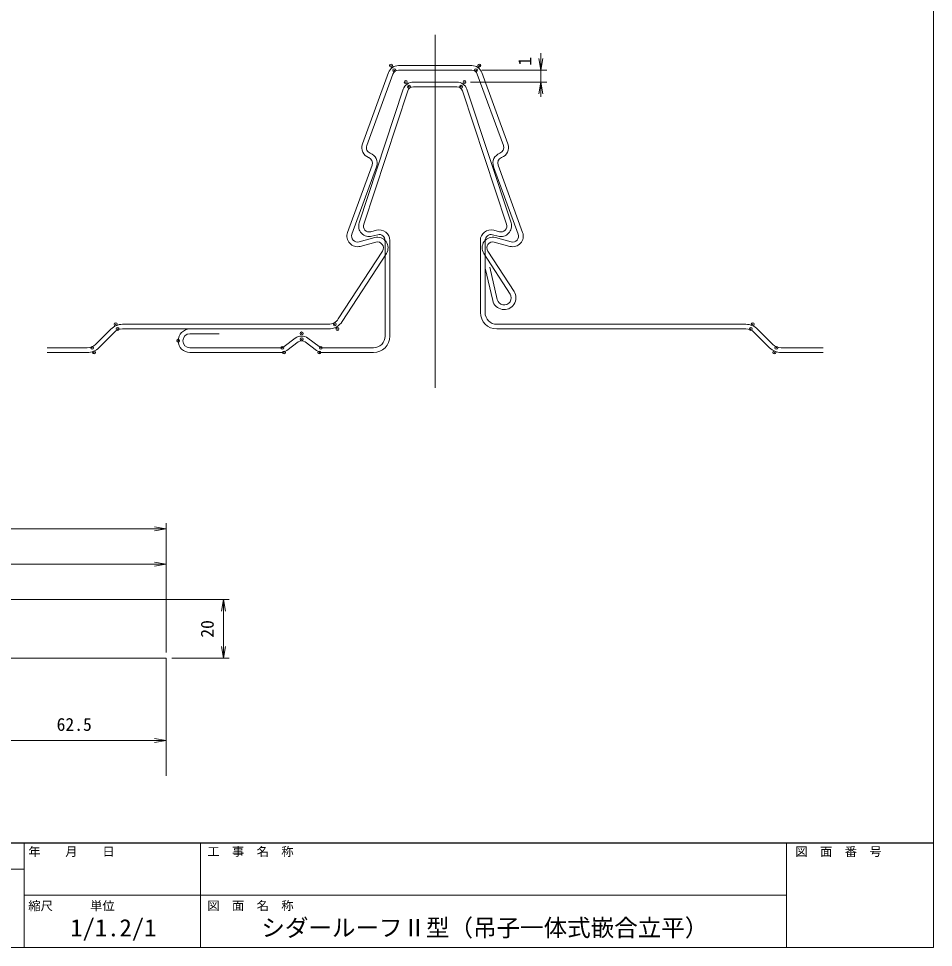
# Model space of a CAD drawing. Units: millimetres on the paper. Extents: x -208 to 189, y -250 to 139.
# Drawn here: x 33.6 to 189.2, y -139.6 to 18.4 of the extents above; entities that cross this region are included whole.
import ezdxf
from ezdxf.enums import TextEntityAlignment as Align

# ---------------------------------------------------------------- set-up
doc = ezdxf.new("R2010")
doc.units = ezdxf.units.MM
doc.header["$PDMODE"] = 32
doc.header["$PDSIZE"] = 0.5
for name, color, linetype, lineweight in [('0-0_寸法', 7, 'Continuous', 18), ('0-1_通り', 6, 'Continuous', 18), ('0-3', 6, 'Continuous', 18), ('1-1', 3, 'Continuous', 18), ('F-F', 5, 'Continuous', 18)]:
    doc.layers.add(name, color=color, linetype=linetype, lineweight=lineweight)
doc.styles.add('ＭＳ ゴシック', font='')
doc.styles.get('ＭＳ ゴシック').set_extended_font_data('MS Gothic')

# ---------------------------------------------------------------- blocks, each defined once
blk = doc.blocks.new('_OPEN')
at = {"layer": '0-0_寸法'}
blk.add_line((0, 0), (-1, 0), dxfattribs=at)
blk.add_lwpolyline([(-1, 0.1667), (0, 0), (-1, -0.1667)], dxfattribs=at)
blk = doc.blocks.new('D56')
at = {"layer": '0-3'}
for p, q in [((318, 140.88), (318, 137)), ((307.941, 138), (319, 138)), ((306, 136), (319, 136)), ((318, 133.5), (318, 137))]:
    blk.add_line(p, q, dxfattribs=at)
at = {"layer": '0-3', "xscale": 2, "yscale": 2}
for p, rotation in [((318, 138), 270), ((318, 136), 90)]:
    blk.add_blockref('_OPEN', p, dxfattribs=dict(at, rotation=rotation))
at = {"layer": '0-3', "color": 7, "style": 'ＭＳ ゴシック'}
blk.add_text('1', height=2.199, rotation=90, dxfattribs=at).set_placement((317, 138.78), align=Align.BOTTOM_LEFT)
blk = doc.blocks.new('D60')
at = {"layer": '0-3'}
for p, q in [((224, 48), (265, 48)), ((264, 48), (264, 43)), ((264, 38), (264, 43)), ((255.25, 38), (265, 38))]:
    blk.add_line(p, q, dxfattribs=at)
at = {"layer": '0-3', "xscale": 2, "yscale": 2}
for p, rotation in [((264, 48), 90), ((264, 38), 270)]:
    blk.add_blockref('_OPEN', p, dxfattribs=dict(at, rotation=rotation))
at = {"layer": '0-3', "color": 7, "style": 'ＭＳ ゴシック'}
blk.add_text('20', height=2.199, rotation=90, dxfattribs=at).set_placement((263, 41.5), align=Align.BOTTOM_LEFT)
blk = doc.blocks.new('D63')
at = {"layer": '0-3'}
for p, q in [((223, 37), (223, 23)), ((223, 24), (238.625, 24)), ((254.25, 24), (238.625, 24))]:
    blk.add_line(p, q, dxfattribs=at)
at = {"layer": '0-3', "xscale": 2, "yscale": 2, "rotation": 180}
blk.add_blockref('_OPEN', (223, 24), dxfattribs=at)
at = {"layer": '0-3', "xscale": 2, "yscale": 2}
blk.add_blockref('_OPEN', (254.25, 24), dxfattribs=at)
at = {"layer": '0-3', "color": 7, "style": 'ＭＳ ゴシック'}
blk.add_text('62.5', height=2.199, dxfattribs=at).set_placement((235.625, 25), align=Align.BOTTOM_LEFT)
blk = doc.blocks.new('D64')
at = {"layer": '0-1_通り'}
for p, q in [((144, 54), (199.125, 54)), ((254.25, 54), (199.125, 54)), ((254.25, 39), (254.25, 55))]:
    blk.add_line(p, q, dxfattribs=at)
at = {"layer": '0-1_通り', "xscale": 2, "yscale": 2, "rotation": 180}
blk.add_blockref('_OPEN', (144, 54), dxfattribs=at)
at = {"layer": '0-1_通り', "xscale": 2, "yscale": 2}
blk.add_blockref('_OPEN', (254.25, 54), dxfattribs=at)
at = {"layer": '0-1_通り', "color": 7, "style": 'ＭＳ ゴシック'}
blk.add_text('220.5', height=2.199, dxfattribs=at).set_placement((195.375, 55), align=Align.BOTTOM_LEFT)
blk = doc.blocks.new('D66')
at = {"layer": '0-1_通り'}
for p, q in [((254.25, 39), (254.25, 61)), ((254.25, 60), (140.5, 60))]:
    blk.add_line(p, q, dxfattribs=at)
at = {"layer": '0-1_通り', "xscale": 2, "yscale": 2}
blk.add_blockref('_OPEN', (254.25, 60), dxfattribs=at)

msp = doc.modelspace()

# ---------------------------------------------------------------- linework, layer by layer
at = {"layer": '1-1', "color": 7}
for p, q in [((104.407, -44.412), (104.407, 15.588)), ((98.166, 10.388), (110.648, 10.388)), ((98.166, 9.588), (110.648, 9.588)), ((92.034, -2.95), (96.475, 9.205)), ((92.785, -3.225), (97.226, 8.931)), ((116.028, -3.225), (111.587, 8.931)), ((116.78, -2.95), (112.339, 9.205)), ((89.516, -18), (93.703, -6.541)), ((90.268, -18.275), (94.454, -6.815)), ((118.546, -18.275), (114.359, -6.815)), ((119.298, -18), (115.111, -6.541)), ((91.466, -19.584), (94.141, -18.867)), ((117.348, -19.584), (114.673, -18.867)), ((94.348, -19.64), (91.673, -20.356)), ((114.466, -19.64), (117.141, -20.356)), ((95.446, -21.15), (87.944, -32.702)), ((96.116, -21.586), (88.615, -33.137)), ((117.163, -28.463), (112.697, -21.586)), ((117.834, -28.027), (113.368, -21.15)), ((114.208, -29.566), (112.936, -24.054)), ((114.988, -29.386), (113.715, -23.874)), ((49.255, -34.432), (46.661, -37.027)), ((86.267, -33.612), (51.235, -33.612)), ((51.235, -34.412), (86.267, -34.412)), ((47.227, -37.592), (49.821, -34.998)), ((45.247, -37.612), (38.407, -37.612)), ((38.407, -38.412), (45.247, -38.412))]:
    msp.add_line(p, q, dxfattribs=at)
at = {"layer": '1-1'}
for p, q in [((98.999, 6.353), (91.498, -16.339)), ((100.708, 7.588), (108.106, 7.588)), ((100.708, 6.788), (108.106, 6.788)), ((104.407, -44.412), (104.407, 6.588)), ((109.815, 6.353), (117.316, -16.339)), ((99.758, 6.101), (92.257, -16.59)), ((109.056, 6.101), (116.556, -16.59)), ((93.466, -17.87), (94.441, -17.609)), ((94.648, -18.381), (93.673, -18.643)), ((114.166, -18.381), (115.141, -18.643)), ((115.348, -17.87), (114.373, -17.609)), ((95.907, -19.347), (95.907, -35.612)), ((96.707, -35.612), (96.707, -19.347)), ((112.107, -31.612), (112.107, -19.347)), ((112.907, -19.347), (112.907, -31.612)), ((62.707, -34.412), (67.707, -34.412)), ((157.278, -33.612), (114.907, -33.612)), ((114.907, -34.412), (157.278, -34.412)), ((161.852, -37.027), (159.258, -34.432)), ((62.707, -35.212), (67.707, -35.212)), ((78.707, -37.412), (80.627, -35.972)), ((84.707, -37.412), (82.787, -35.972)), ((158.693, -34.998), (161.287, -37.592)), ((62.707, -37.612), (78.107, -37.612)), ((79.187, -38.052), (81.107, -36.612)), ((84.227, -38.052), (82.307, -36.612)), ((85.307, -37.612), (93.907, -37.612)), ((170.407, -37.612), (163.267, -37.612)), ((78.107, -38.412), (62.707, -38.412)), ((93.907, -38.412), (85.307, -38.412)), ((163.267, -38.412), (170.407, -38.412))]:
    msp.add_line(p, q, dxfattribs=at)
at = {"layer": '1-1', "color": 7}
msp.add_lwpolyline([(58.657, -110.412), (58.657, -90.412), (27.407, -90.412), (27.407, -80.412), (-132.593, -80.412), (-132.593, -90.412), (-168.843, -90.412), (-168.843, -110.412)], dxfattribs=at)
for centre, radius, start, end in [((98.166, 8.588), 1.8, 90, 159.92969), ((98.166, 8.588), 1, 90, 159.92969), ((110.648, 8.588), 1.8, 20.07031, 90), ((110.648, 8.588), 1, 20.07031, 90), ((93.724, -3.568), 1.8, 159.92969, 249.92969), ((115.089, -3.568), 1.8, 290.07031, 20.07031), ((93.724, -3.568), 1, 159.92969, 249.92969), ((92.764, -6.198), 1.8, 339.92969, 69.92969), ((116.05, -6.198), 1.8, 110.07031, 200.07031), ((115.089, -3.568), 1, 290.07031, 20.07031), ((92.764, -6.198), 1, 339.92969, 69.92969), ((116.05, -6.198), 1, 110.07031, 200.07031), ((91.207, -18.618), 1.8, 159.92969, 285), ((91.207, -18.618), 1, 159.92969, 285), ((94.607, -20.605), 1.8, 327, 105), ((114.207, -20.605), 1.8, 75, 213), ((117.607, -18.618), 1.8, 255, 20.07031), ((117.607, -18.618), 1, 255, 20.07031), ((94.607, -20.605), 1, 327, 105), ((114.207, -20.605), 1, 75, 213), ((116.157, -29.116), 2, 193, 33), ((116.157, -29.116), 1.2, 193, 33), ((86.267, -31.612), 2, 270, 327), ((86.267, -31.612), 2.8, 270, 327), ((51.235, -36.412), 2.8, 90, 135), ((51.235, -36.412), 2, 90, 135), ((45.247, -35.612), 2, 270, 315), ((45.247, -35.612), 2.8, 270, 315)]:
    msp.add_arc(centre, radius, start, end, dxfattribs=at)
at = {"layer": '1-1'}
for centre, radius, start, end in [((100.708, 5.788), 1.8, 90, 161.70852), ((100.708, 5.788), 1, 90, 161.70852), ((108.106, 5.788), 1.8, 18.29148, 90), ((108.106, 5.788), 1, 18.29148, 90), ((93.207, -16.904), 1.8, 161.70852, 285), ((93.207, -16.904), 1, 161.70852, 285), ((115.607, -16.904), 1.8, 255, 18.29148), ((115.607, -16.904), 1, 255, 18.29148), ((94.907, -19.347), 1.8, 0, 105), ((94.907, -19.347), 1, 0, 105), ((113.907, -19.347), 1.8, 75, 180), ((113.907, -19.347), 1, 75, 180), ((114.907, -31.612), 2.8, 180, 270), ((114.907, -31.612), 2, 180, 270), ((62.707, -36.412), 2, 90, 270), ((157.278, -36.412), 2.8, 45, 90), ((157.278, -36.412), 2, 45, 90), ((62.707, -36.412), 1.2, 90, 270), ((81.707, -37.412), 1.8, 53.1301, 126.8699), ((93.907, -35.612), 2, 270, 0), ((93.907, -35.612), 2.8, 270, 0), ((78.107, -36.612), 1, 270, 306.8699), ((81.707, -37.412), 1, 53.1301, 126.8699), ((85.307, -36.612), 1, 233.1301, 270), ((163.267, -35.612), 2.8, 225, 270), ((163.267, -35.612), 2, 225, 270), ((78.107, -36.612), 1.8, 270, 306.8699), ((85.307, -36.612), 1.8, 233.1301, 270)]:
    msp.add_arc(centre, radius, start, end, dxfattribs=at)
at = {"layer": '1-1', "color": 7}
for p in [(96.907, 10.388), (97.466, 9.588), (111.347, 9.588), (111.907, 10.388), (50.075, -33.612), (50.407, -34.412), (87.352, -33.612), (87.787, -34.412), (46.075, -37.612), (46.407, -38.412)]:
    msp.add_point(p, dxfattribs=at)
at = {"layer": '1-1'}
for p in [(99.407, 7.588), (99.985, 6.788), (108.829, 6.788), (109.407, 7.588), (158.107, -34.412), (158.438, -33.612), (60.707, -36.412), (81.707, -35.162), (81.707, -36.162), (78.44, -37.612), (84.974, -37.612), (162.438, -37.612), (78.707, -38.412), (84.707, -38.412), (162.107, -38.412)]:
    msp.add_point(p, dxfattribs=at)
at = {"layer": 'F-F', "color": 7}
for p, q in [((189.153, 139.449), (189.153, -139.581)), ((-208.437, -121.821), (189.163, -121.821)), ((-208.437, -121.831), (189.163, -121.831)), ((34.501, -139.581), (34.501, -121.831)), ((64.501, -121.831), (64.501, -139.581)), ((164.163, -139.581), (164.163, -121.831)), ((34.501, -126.268), (-9.637, -126.268)), ((164.163, -130.706), (34.501, -130.72))]:
    msp.add_line(p, q, dxfattribs=at)
msp.add_lwpolyline([(189.163, 139.449), (189.163, -139.581), (-208.437, -139.581)], dxfattribs=at)

# ---------------------------------------------------------------- block references
at = {"layer": '1-1'}
for name in ['D56', 'D66', 'D64', 'D60', 'D63']:
    msp.add_blockref(name, (-195.593, -128.412), dxfattribs=at)

# ---------------------------------------------------------------- texts
at = {"layer": '1-1', "color": 7, "style": 'ＭＳ ゴシック', "width": 1.05}
msp.add_text('1/1.2/1', height=2.933, dxfattribs=at).set_placement((42.351, -138.581), align=Align.BOTTOM_LEFT)
at = {"layer": '1-1', "color": 7, "style": 'ＭＳ ゴシック'}
msp.add_text('シダールーフⅡ型（吊子一体式嵌合立平）', height=2.933, dxfattribs=at).set_placement((74.86, -138.581), align=Align.BOTTOM_LEFT)
at = {"layer": 'F-F', "color": 7, "style": 'ＭＳ ゴシック', "width": 1.05}
for s, p in [('年\u3000\u3000月\u3000\u3000日', (35.216, -124.472)), ('工\u3000事\u3000名\u3000称', (65.65, -124.472)), ('図\u3000面\u3000番\u3000号', (165.673, -124.472)), ('縮尺\u3000\u3000\u3000単位', (35.216, -133.695)), ('図\u3000面\u3000名\u3000称', (65.65, -133.674))]:
    msp.add_text(s, height=1.466, dxfattribs=at).set_placement(p, align=Align.BOTTOM_LEFT)

doc.saveas('drawing.dxf')
